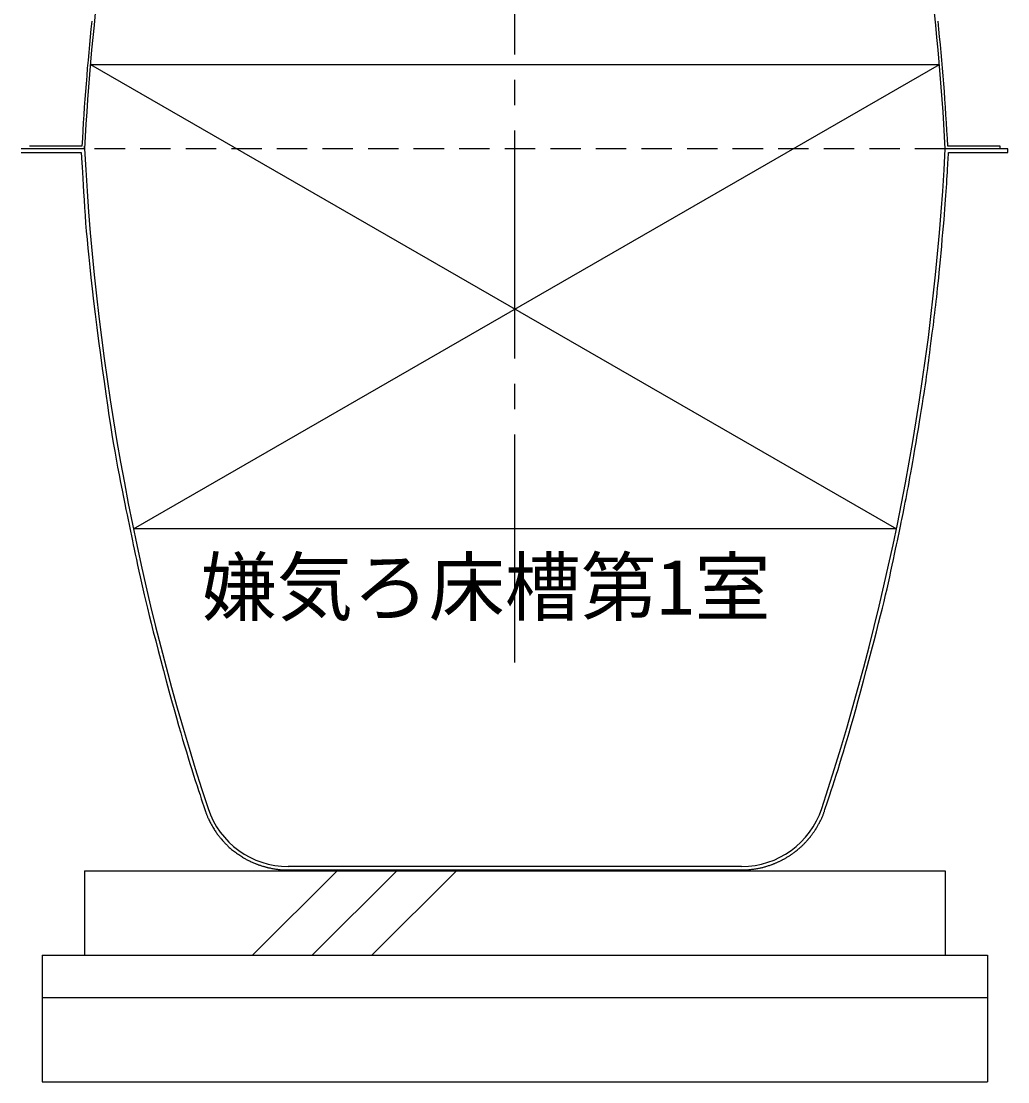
# Model space of a CAD drawing. Units: millimetres, scale not verified. Extents: x -8910 to 8910, y -6308 to 6308.
# Drawn here: x 357 to 1526, y -3275 to -2019 of the extents above; entities that cross this region are included whole.
import ezdxf
from ezdxf.enums import TextEntityAlignment as Align

# ---------------------------------------------------------------- set-up
doc = ezdxf.new("R2010")
doc.units = ezdxf.units.MM
doc.header["$LTSCALE"] = 30
doc.linetypes.add('CHAIN2', pattern=[12, 9, -1, 1, -1])
doc.linetypes.add('DASHED1', pattern=[1.8, 1.2, -0.6])
doc.layers.add('0-1_機器', color=2, linetype='Continuous', lineweight=25)
doc.layers.add('0-2_空気管', color=3, linetype='Continuous', lineweight=25)
doc.styles.add('ＭＳ ゴシック', font='')
doc.styles.get('ＭＳ ゴシック').set_extended_font_data('MS Gothic')

msp = doc.modelspace()

# ---------------------------------------------------------------- linework, layer by layer
at = {"layer": '0-1_機器'}
for p, q in [((432.24, -3025.28), (1452.24, -3025.28)), ((432.24, -3025.28), (432.24, -3125.28)), ((631.45, -3125.28), (731.45, -3025.28)), ((702.16, -3125.28), (802.16, -3025.28)), ((772.87, -3125.28), (872.87, -3025.28)), ((1452.24, -3025.28), (1452.24, -3125.28)), ((382.24, -3125.28), (1502.24, -3125.28)), ((382.24, -3125.28), (382.24, -3275.28)), ((1502.24, -3125.28), (1502.24, -3275.28)), ((382.24, -3175.28), (1502.24, -3175.28)), ((382.24, -3275.28), (1502.24, -3275.28))]:
    msp.add_line(p, q, dxfattribs=at)
at = {"layer": '0-2_空気管', "linetype": 'CHAIN2'}
msp.add_line((942.24, -2778.43), (942.24, -1145.28), dxfattribs=at)
at = {"layer": '0-2_空気管'}
for p, q in [((439.16, -2070.28), (1445.33, -2070.28)), ((439.16, -2070.28), (1394.3, -2620.28)), ((490.18, -2620.28), (1445.33, -2070.28)), ((432.24, -2170.28), (357.24, -2170.28)), ((429.21, -2167.08), (367.24, -2167.08)), ((432.24, -2170.28), (432.24, -2167.08)), ((1526.29, -2170.28), (1452.24, -2170.28)), ((1517.24, -2167.08), (1455.28, -2167.08)), ((1517.24, -2170.28), (1517.24, -2167.08)), ((1526.29, -2174.28), (1526.29, -2170.28)), ((1455.57, -2183.03), (1456.04, -2174.28)), ((1456.04, -2174.28), (1526.29, -2174.28)), ((482.67, -2603.71), (486.29, -2621.22)), ((1394.3, -2620.28), (490.18, -2620.28)), ((1210.86, -3020.28), (673.62, -3020.28))]:
    msp.add_line(p, q, dxfattribs=at)
at = {"layer": '0-2_空気管', "linetype": 'DASHED1'}
msp.add_line((1452.24, -2170.28), (432.24, -2170.28), dxfattribs=at)
at = {"layer": '0-2_空気管'}
for points in [[(357.24, -2174.28), (428.45, -2174.28), (429.12, -2186.73)], [(1434.45, -2407.04), (1435.66, -2397.68), (1436.86, -2388.31), (1437.46, -2383.63), (1438.06, -2378.94), (1438.65, -2374.26), (1439.23, -2369.57), (1439.81, -2364.88), (1440.37, -2360.19), (1440.93, -2355.49), (1441.48, -2350.72), (1442.03, -2345.79), (1442.6, -2340.65), (1443.17, -2335.23), (1443.77, -2329.44), (1444.4, -2323.22), (1445.06, -2316.49), (1445.76, -2309.22), (1446.49, -2301.52), (1447.23, -2293.53), (1447.97, -2285.41), (1448.7, -2277.29), (1449.41, -2269.32), (1450.08, -2261.64), (1450.7, -2254.41), (1451.26, -2247.73), (1451.76, -2241.56), (1452.21, -2235.83), (1452.62, -2230.47), (1452.99, -2225.4), (1453.33, -2220.55), (1453.64, -2215.85), (1453.94, -2211.22), (1454.22, -2206.62), (1454.5, -2202.08), (1454.75, -2197.7), (1454.99, -2193.52), (1455.21, -2189.64), (1455.4, -2186.12), (1455.57, -2183.03)], [(429.12, -2186.73), (429.4, -2191.95), (429.74, -2198.2), (430.14, -2205.32), (430.59, -2213.17), (431.1, -2221.6), (431.66, -2230.47), (432.27, -2239.63), (432.92, -2248.93), (433.62, -2258.28), (434.39, -2267.78), (435.23, -2277.56), (436.17, -2287.79), (437.24, -2298.59), (438.44, -2310.12), (439.8, -2322.52), (441.33, -2335.94), (443.05, -2350.45), (444.93, -2365.84), (446.92, -2381.81), (449, -2398.07), (451.12, -2414.33), (453.25, -2430.3), (455.35, -2445.68), (457.37, -2460.2), (459.31, -2473.62), (461.16, -2486.03), (462.94, -2497.56), (464.67, -2508.36), (466.37, -2518.57), (468.05, -2528.34), (469.75, -2537.81), (471.47, -2547.13), (473.22, -2556.39), (474.98, -2565.49), (476.71, -2574.3), (478.39, -2582.67), (479.96, -2590.46), (481.4, -2597.52), (482.67, -2603.71)], [(1398.19, -2621.22), (1399.47, -2615.06), (1400, -2612.47), (1400.64, -2609.37), (1401.36, -2605.84), (1402.16, -2601.95), (1403.01, -2597.77), (1403.9, -2593.37), (1404.81, -2588.82), (1405.72, -2584.2), (1406.63, -2579.55), (1407.54, -2574.83), (1408.46, -2569.96), (1409.41, -2564.87), (1410.4, -2559.48), (1411.44, -2553.74), (1412.54, -2547.54), (1413.71, -2540.84), (1414.97, -2533.6), (1416.28, -2525.91), (1417.64, -2517.93), (1419.01, -2509.8), (1420.36, -2501.67), (1421.68, -2493.68), (1422.94, -2485.99), (1424.12, -2478.73), (1425.2, -2472.01), (1426.17, -2465.8), (1427.07, -2460.02), (1427.89, -2454.61), (1428.65, -2449.49), (1429.37, -2444.58), (1430.05, -2439.82), (1430.7, -2435.13), (1431.35, -2430.45), (1431.98, -2425.77), (1432.61, -2421.09), (1433.23, -2416.41), (1433.84, -2411.73), (1434.45, -2407.04)], [(486.29, -2621.22), (488.22, -2630.56), (489.03, -2634.48), (490, -2639.17), (491.12, -2644.51), (492.36, -2650.39), (493.69, -2656.71), (495.12, -2663.36), (496.6, -2670.23), (498.14, -2677.19), (499.7, -2684.19), (501.32, -2691.3), (503.02, -2698.61), (504.84, -2706.24), (506.79, -2714.3), (508.91, -2722.9), (511.23, -2732.13), (513.78, -2742.12), (516.57, -2752.91), (519.56, -2764.34), (522.68, -2776.2), (525.89, -2788.26), (529.12, -2800.32), (532.32, -2812.16), (535.44, -2823.56), (538.4, -2834.3), (541.17, -2844.23), (543.76, -2853.39), (546.2, -2861.9), (548.53, -2869.86), (550.76, -2877.38), (552.93, -2884.57), (555.07, -2891.54), (557.2, -2898.38), (559.35, -2905.19), (561.48, -2911.88), (563.56, -2918.35), (565.55, -2924.5), (567.41, -2930.22), (569.11, -2935.4)], [(1394.48, -2639.17), (1395.45, -2634.48), (1398.19, -2621.22)], [(1309.65, -2952.81), (1312.63, -2943.75), (1313.88, -2939.95), (1315.38, -2935.4), (1317.07, -2930.22), (1318.93, -2924.5), (1320.92, -2918.35), (1323, -2911.88), (1325.13, -2905.19), (1327.28, -2898.38), (1329.42, -2891.54), (1331.55, -2884.57), (1333.72, -2877.38), (1335.96, -2869.86), (1338.28, -2861.9), (1340.73, -2853.39), (1343.32, -2844.23), (1346.09, -2834.3), (1349.05, -2823.56), (1352.16, -2812.16), (1355.36, -2800.32), (1358.59, -2788.26), (1361.8, -2776.2), (1364.93, -2764.34), (1367.92, -2752.91), (1370.7, -2742.12), (1373.25, -2732.13), (1375.57, -2722.9), (1377.69, -2714.3), (1379.65, -2706.24), (1381.46, -2698.61), (1383.16, -2691.3), (1384.78, -2684.19), (1386.35, -2677.19), (1387.88, -2670.23), (1389.36, -2663.36), (1390.79, -2656.71), (1392.13, -2650.39), (1393.37, -2644.51), (1394.48, -2639.17)], [(569.11, -2935.4), (570.6, -2939.95), (574.84, -2952.81)], [(574.84, -2952.81), (575.16, -2953.8), (575.3, -2954.22), (575.47, -2954.72), (575.66, -2955.29), (575.87, -2955.92), (576.1, -2956.58), (576.35, -2957.29), (576.62, -2958.01), (576.89, -2958.75), (577.18, -2959.49), (577.48, -2960.23), (577.8, -2961), (578.16, -2961.81), (578.55, -2962.67), (578.98, -2963.59), (579.47, -2964.58), (580.02, -2965.67), (580.63, -2966.85), (581.29, -2968.12), (582, -2969.43), (582.73, -2970.78), (583.48, -2972.13), (584.24, -2973.47), (584.98, -2974.76), (585.7, -2975.98), (586.39, -2977.11), (587.06, -2978.16), (587.7, -2979.14), (588.32, -2980.07), (588.93, -2980.93), (589.53, -2981.76), (590.13, -2982.56), (590.73, -2983.33), (591.34, -2984.09), (591.95, -2984.84), (592.54, -2985.55), (593.11, -2986.22), (593.65, -2986.84), (594.14, -2987.4)], [(1303.2, -2968.24), (1303.72, -2967.28), (1304.21, -2966.34), (1304.68, -2965.43), (1305.12, -2964.53), (1305.54, -2963.67), (1305.93, -2962.82), (1306.3, -2961.98), (1306.66, -2961.14), (1306.99, -2960.32), (1307.32, -2959.49), (1307.63, -2958.67), (1307.93, -2957.85), (1308.22, -2957.06), (1308.48, -2956.31), (1308.72, -2955.6), (1308.94, -2954.96), (1309.12, -2954.4), (1309.65, -2952.81)], [(1288.69, -2989.27), (1289.19, -2988.71), (1289.39, -2988.48), (1289.64, -2988.2), (1289.92, -2987.88), (1290.22, -2987.53), (1290.55, -2987.15), (1290.9, -2986.75), (1291.25, -2986.34), (1291.61, -2985.91), (1291.96, -2985.48), (1292.32, -2985.04), (1292.67, -2984.59), (1293.03, -2984.13), (1293.4, -2983.64), (1293.78, -2983.13), (1294.18, -2982.6), (1294.59, -2982.03), (1295.01, -2981.43), (1295.45, -2980.81), (1295.9, -2980.17), (1296.34, -2979.53), (1296.76, -2978.9), (1297.18, -2978.3), (1297.56, -2977.72), (1297.91, -2977.19), (1298.23, -2976.72), (1298.51, -2976.28), (1298.78, -2975.86), (1299.05, -2975.44), (1299.32, -2975), (1299.61, -2974.52), (1299.93, -2973.98), (1300.29, -2973.37), (1300.7, -2972.66), (1301.16, -2971.88), (1301.65, -2971.02), (1302.15, -2970.12), (1302.68, -2969.19), (1303.2, -2968.24)], [(594.14, -2987.4), (594.57, -2987.89), (595.79, -2989.27)], [(595.79, -2989.27), (596.72, -2990.31), (597.11, -2990.75), (597.57, -2991.27), (598.11, -2991.87), (598.7, -2992.52), (599.35, -2993.22), (600.03, -2993.94), (600.75, -2994.69), (601.49, -2995.43), (602.24, -2996.18), (603.01, -2996.91), (603.82, -2997.65), (604.67, -2998.4), (605.57, -2999.16), (606.52, -2999.95), (607.55, -3000.76), (608.65, -3001.61), (609.84, -3002.49), (611.08, -3003.4), (612.37, -3004.32), (613.68, -3005.24), (614.98, -3006.14), (616.24, -3007), (617.45, -3007.8), (618.59, -3008.55), (619.62, -3009.22), (620.58, -3009.81), (621.47, -3010.36), (622.33, -3010.86), (623.16, -3011.32), (623.99, -3011.77), (624.84, -3012.21), (625.74, -3012.66), (626.68, -3013.13), (627.68, -3013.6), (628.69, -3014.08), (629.71, -3014.55), (630.72, -3015.01), (631.71, -3015.45)], [(1271.56, -3004.76), (1272.25, -3004.24), (1273.02, -3003.66), (1273.85, -3003.03), (1274.72, -3002.36), (1275.61, -3001.65), (1276.52, -3000.94), (1277.42, -3000.22), (1278.3, -2999.5), (1279.14, -2998.81), (1279.93, -2998.14), (1280.67, -2997.51), (1281.36, -2996.89), (1282.02, -2996.29), (1282.64, -2995.71), (1283.23, -2995.13), (1283.81, -2994.56), (1284.38, -2993.99), (1284.93, -2993.41), (1285.47, -2992.84), (1285.99, -2992.28), (1286.48, -2991.75), (1286.93, -2991.25), (1287.33, -2990.8), (1287.69, -2990.4), (1288.69, -2989.27)], [(1246.53, -3017.97), (1247.26, -3017.71), (1247.92, -3017.47), (1248.51, -3017.25), (1249.08, -3017.03), (1249.62, -3016.82), (1250.16, -3016.6), (1250.71, -3016.36), (1251.31, -3016.1), (1251.96, -3015.82), (1252.65, -3015.52), (1253.37, -3015.19), (1254.1, -3014.86), (1254.84, -3014.52), (1255.57, -3014.18), (1256.28, -3013.85), (1256.95, -3013.53), (1257.58, -3013.23), (1258.17, -3012.94), (1258.73, -3012.66), (1259.28, -3012.37), (1259.84, -3012.08), (1260.41, -3011.76), (1261, -3011.43), (1261.64, -3011.06), (1262.32, -3010.67), (1263.05, -3010.24), (1263.8, -3009.8), (1264.56, -3009.34), (1265.32, -3008.88), (1266.06, -3008.42), (1266.78, -3007.98), (1267.45, -3007.56), (1268.08, -3007.16), (1268.66, -3006.79), (1269.21, -3006.41), (1269.77, -3006.04), (1270.33, -3005.64), (1270.92, -3005.22), (1271.56, -3004.76)], [(631.71, -3015.45), (632.64, -3015.86), (633.5, -3016.24), (634.28, -3016.57), (634.99, -3016.87), (635.66, -3017.14), (636.29, -3017.39), (636.92, -3017.63), (637.55, -3017.86), (638.2, -3018.09), (638.9, -3018.33), (639.66, -3018.59), (640.46, -3018.85), (641.3, -3019.12), (642.15, -3019.4), (643, -3019.67), (643.84, -3019.93), (644.65, -3020.17), (645.42, -3020.4), (646.13, -3020.61), (646.8, -3020.8), (647.46, -3020.98), (648.11, -3021.14), (648.79, -3021.31), (649.5, -3021.47), (650.28, -3021.65), (651.14, -3021.83), (652.09, -3022.02), (653.13, -3022.23), (654.22, -3022.44), (655.35, -3022.66), (656.51, -3022.87), (657.67, -3023.07), (658.8, -3023.26), (659.89, -3023.43), (660.93, -3023.59), (661.91, -3023.72), (662.85, -3023.84), (663.75, -3023.93), (664.61, -3024.01)], [(664.61, -3024.01), (665.45, -3024.08), (666.28, -3024.14), (667.1, -3024.18), (667.91, -3024.21), (668.71, -3024.24), (669.49, -3024.26), (670.23, -3024.27), (670.91, -3024.28), (671.53, -3024.28), (672.08, -3024.28)], [(672.08, -3024.28), (1212.45, -3024.28), (1212.92, -3024.28), (1213.44, -3024.27), (1213.99, -3024.27), (1214.58, -3024.26), (1215.19, -3024.24), (1215.81, -3024.22), (1216.43, -3024.2), (1217.06, -3024.17), (1217.72, -3024.12), (1218.41, -3024.07), (1219.15, -3024.01), (1219.96, -3023.93), (1220.84, -3023.83), (1221.81, -3023.72), (1222.86, -3023.59), (1224, -3023.44), (1225.19, -3023.27), (1226.41, -3023.1), (1227.64, -3022.91), (1228.86, -3022.72), (1230.05, -3022.53), (1231.18, -3022.33), (1232.24, -3022.14), (1233.23, -3021.94), (1234.18, -3021.74), (1235.1, -3021.53), (1236, -3021.31), (1236.9, -3021.07), (1237.82, -3020.81), (1238.77, -3020.54), (1239.76, -3020.23), (1240.78, -3019.91), (1241.82, -3019.58), (1242.85, -3019.24), (1243.85, -3018.9), (1244.81, -3018.57), (1245.71, -3018.26), (1246.53, -3017.97)]]:
    msp.add_lwpolyline(points, dxfattribs=at)
for centre, radius, start, end in [((3428.13, -2327.29), 3000, 168.01242, 177), ((-1543.65, -2327.29), 3000, 2.99998, 11.98755), ((3428.13, -2327.29), 3003.2, 174.10699, 176.94209), ((-1543.65, -2327.29), 3003.2, 3.05789, 5.89299), ((3428.13, -2013.27), 3000, 183, 198.226), ((-1543.65, -2013.27), 3000, 341.77399, 357), ((673.62, -2920.28), 100, 198.226, 270), ((1210.86, -2920.28), 100, 270, 341.77399)]:
    msp.add_arc(centre, radius, start, end, dxfattribs=at)

# ---------------------------------------------------------------- texts
at = {"layer": '0-2_空気管', "color": 4, "style": 'ＭＳ ゴシック'}
msp.add_text('嫌気ろ床槽第1室', height=65.98, dxfattribs=at).set_placement((570.29, -2741.9), align=Align.BOTTOM_LEFT)

doc.saveas('drawing.dxf')
